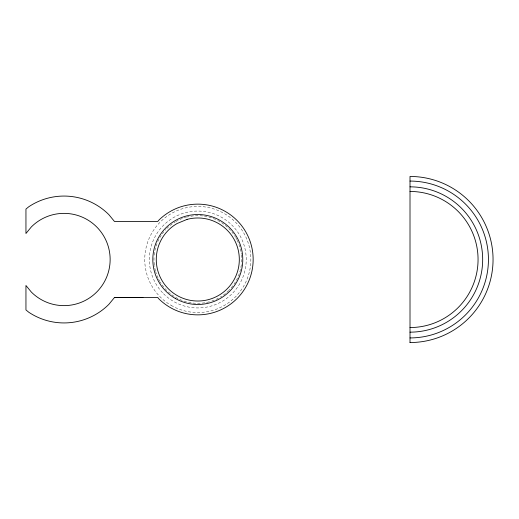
<?xml version="1.0" encoding="UTF-8"?>
<svg xmlns="http://www.w3.org/2000/svg" width="519" height="519" viewBox="0 0 519 519"><rect width="100%" height="100%" fill="white"/><g stroke="black" fill="none" stroke-linecap="round" stroke-linejoin="round"><path stroke-width="0.39" stroke-dasharray="2.6 1.95" d="M241.387 254.926A43.83 43.83 0 0 1 241.387 264.074M241.296 264.839A43.83 43.83 0 0 1 237.832 277.334M237.514 278.028A43.83 43.83 0 0 1 229.32 289.952M228.788 290.491A43.83 43.83 0 0 1 220.361 297.069M218.382 298.191A43.83 43.83 0 0 1 209.871 301.63M209.138 301.831A43.83 43.83 0 0 1 187.19 302.026M186.451 301.831A43.83 43.83 0 0 1 167.345 291.023M166.807 290.491A43.83 43.83 0 0 1 160.228 282.064M159.839 281.415A43.83 43.83 0 0 1 158.412 278.722M158.081 278.028A43.83 43.83 0 0 1 155.668 271.573M155.466 270.84A43.83 43.83 0 0 1 154.396 265.605M154.299 264.839A43.83 43.83 0 0 1 154.137 255.692M154.208 254.926A43.83 43.83 0 0 1 157.452 242.373M157.763 241.666A43.83 43.83 0 0 1 165.749 229.599M166.807 228.509A43.83 43.83 0 0 1 175.227 221.931M175.883 221.548A43.83 43.83 0 0 1 185.724 217.37M186.451 217.169A43.83 43.83 0 0 1 217.02 220.114M217.708 220.458A43.83 43.83 0 0 1 228.243 227.977M228.788 228.509A43.83 43.83 0 0 1 235.367 236.936M235.749 237.585A43.83 43.83 0 0 1 236.839 239.59M237.183 240.278A43.83 43.83 0 0 1 241.296 254.161M171.27 305.444A53.055 53.055 0 0 0 250.852 259.5A53.055 53.055 0 0 0 171.27 213.556A53.055 53.055 0 0 0 171.27 305.444M163.543 293.754A48.442 48.442 0 0 0 244.585 272.04A48.442 48.442 0 0 0 185.257 212.712A48.442 48.442 0 0 0 163.543 293.754"/><path stroke-width="0.78" d="M114.44 297.562L108.867 304.355A63.435 63.435 0 0 1 28.766 312.243L25.95 309.927L25.95 285.495L31.387 292.119A46.133 46.133 0 0 0 96.631 292.119A46.133 46.133 0 0 0 96.631 226.881A46.133 46.133 0 0 0 31.387 226.881L25.95 233.505L25.95 209.073L28.766 206.757A63.435 63.435 0 0 1 108.867 214.645L114.44 221.438L157.821 221.438L158.652 220.354A55.358 55.358 0 0 1 236.943 220.354A55.358 55.358 0 0 1 236.943 298.646A55.358 55.358 0 0 1 158.652 298.646L157.763 297.484L114.44 297.562L142.913 297.562M410.01 181.073A78.427 78.427 0 0 1 488.437 259.5A78.427 78.427 0 0 1 410.01 337.927M410.01 186.84A72.66 72.66 0 0 1 482.67 259.5A72.66 72.66 0 0 1 410.01 332.16M410.01 191.453A68.047 68.047 0 0 1 478.057 259.5A68.047 68.047 0 0 1 410.01 327.547M187.048 219.394L177.037 223.54A41.52 41.52 0 0 0 173.982 293.514A41.52 41.52 0 0 0 238.688 266.708A41.52 41.52 0 0 0 187.048 219.394M410.01 342.54L410.01 176.46A83.04 83.04 0 0 1 493.05 259.5A83.04 83.04 0 0 1 410.01 342.54M175.305 298.451A44.978 44.978 0 0 0 242.775 259.5A44.978 44.978 0 0 0 175.305 220.549A44.978 44.978 0 0 0 175.305 298.451"/></g></svg>
